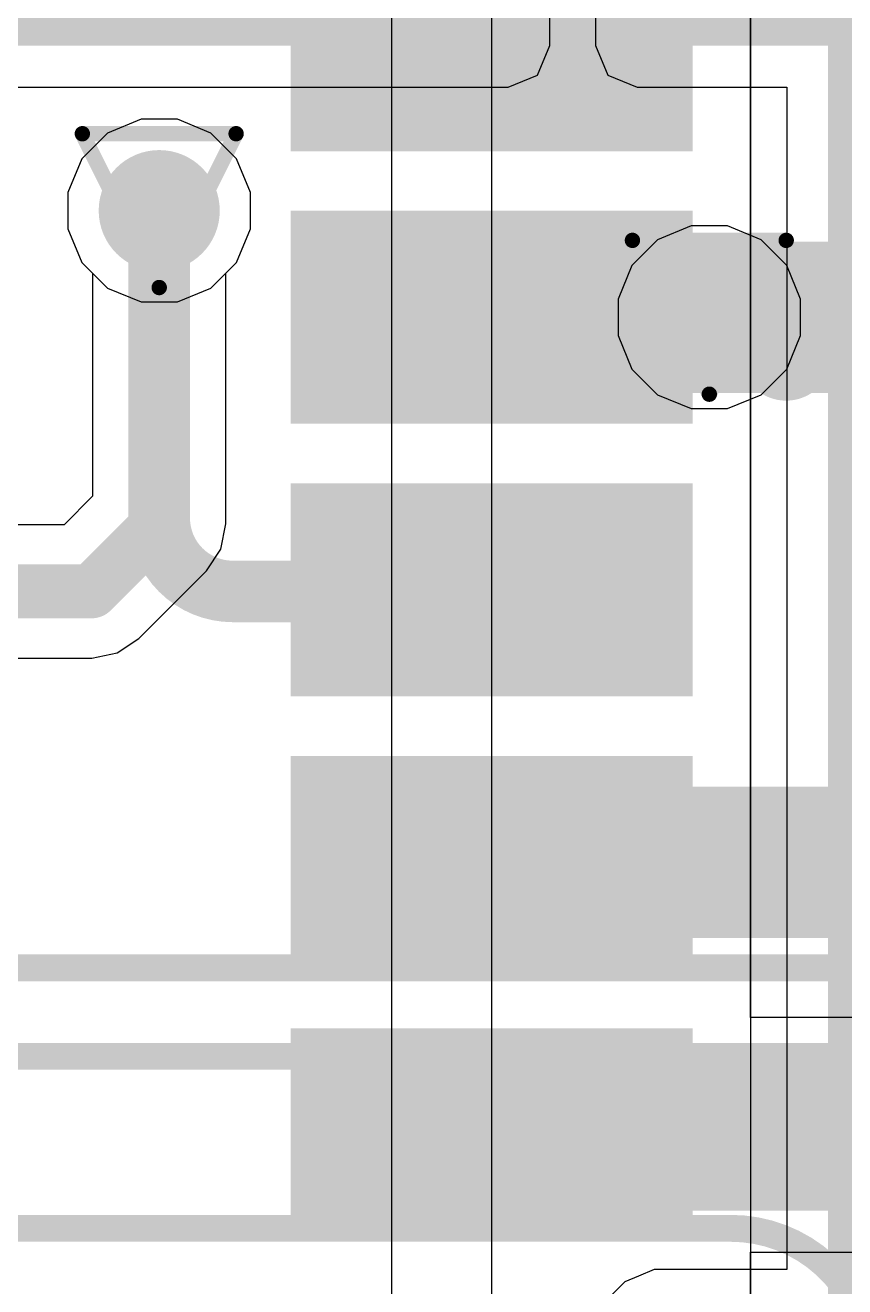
# Model space of a CAD drawing. Header units: inches. Extents: x -6 to 284, y -12 to 154.
# Drawn here: x 32.189 to 34.897, y 10.993 to 15.16 of the extents above; entities that cross this region are included whole.
import ezdxf

# ---------------------------------------------------------------- set-up
doc = ezdxf.new("R2010")
doc.units = ezdxf.units.IN
for name, color, linetype in [('Bottom Layer', 5, 'Continuous'), ('Drill Drawing', 1, 'Continuous'), ('GND-1', 16, 'Continuous'), ('GND-2', 90, 'Continuous'), ('GND-3', 216, 'Continuous'), ('GND-4', 54, 'Continuous'), ('PWR-1', 156, 'Continuous'), ('PWR-2', 130, 'Continuous'), ('Signal L1', 76, 'Continuous'), ('Signal L2', 6, 'Continuous'), ('Top Layer', 1, 'Continuous'), ('Top Paste', 8, 'Continuous'), ('Top Solder', 216, 'Continuous'), ('Via Holes', 16, 'Continuous')]:
    doc.layers.add(name, color=color, linetype=linetype)

# ---------------------------------------------------------------- blocks, each defined once
blk = doc.blocks.new('AP6275S__125')
at = {"layer": 'Top Layer'}
for points in [[(6.62250009, 2.05000098), (7.747499109999999, 2.05000098), (7.747499109999999, 1.55000198), (6.62250009, 1.55000198)], [(6.62250009, 1.15000024), (7.747499109999999, 1.15000024), (7.747499109999999, 0.65000124), (6.62250009, 0.65000124)], [(6.62250009, 0.25000204), (7.747499109999999, 0.25000204), (7.747499109999999, -0.24999696), (6.62250009, -0.24999696)], [(6.62250009, -0.6499986999999999), (7.747499109999999, -0.6499986999999999), (7.747499109999999, -1.1499977), (6.62250009, -1.1499977)], [(6.62250009, -1.54999944), (7.747499109999999, -1.54999944), (7.747499109999999, -2.04999844), (6.62250009, -2.04999844)]]:
    blk.add_hatch(color=1, dxfattribs=at).paths.add_polyline_path(points)
at = {"layer": 'Top Paste'}
for points in [[(6.62250009, 2.05000098), (7.747499109999999, 2.05000098), (7.747499109999999, 1.55000198), (6.62250009, 1.55000198)], [(6.62250009, 1.15000024), (7.747499109999999, 1.15000024), (7.747499109999999, 0.65000124), (6.62250009, 0.65000124)], [(6.62250009, 0.25000204), (7.747499109999999, 0.25000204), (7.747499109999999, -0.24999696), (6.62250009, -0.24999696)], [(6.62250009, -0.6499986999999999), (7.747499109999999, -0.6499986999999999), (7.747499109999999, -1.1499977), (6.62250009, -1.1499977)], [(6.62250009, -1.54999944), (7.747499109999999, -1.54999944), (7.747499109999999, -2.04999844), (6.62250009, -2.04999844)]]:
    blk.add_hatch(color=8, dxfattribs=at).paths.add_polyline_path(points)
at = {"layer": 'Top Solder'}
for points in [[(6.52090009, 2.15160098), (7.849099109999999, 2.15160098), (7.849099109999999, 1.44840198), (6.52090009, 1.44840198)], [(6.52090009, 1.25160024), (7.849099109999999, 1.25160024), (7.849099109999999, 0.54840124), (6.52090009, 0.54840124)], [(6.52090009, 0.35160204), (7.849099109999999, 0.35160204), (7.849099109999999, -0.35159696), (6.52090009, -0.35159696)], [(6.52090009, -0.5483986999999999), (7.849099109999999, -0.5483986999999999), (7.849099109999999, -1.2515977), (6.52090009, -1.2515977)], [(6.52090009, -1.44839944), (7.849099109999999, -1.44839944), (7.849099109999999, -2.15159844), (6.52090009, -2.15159844)]]:
    blk.add_hatch(color=216, dxfattribs=at).paths.add_polyline_path(points)

msp = doc.modelspace()

# ---------------------------------------------------------------- hatches: boundary and pattern name
at = {"layer": 'Bottom Layer'}
for points in [[(32.01334212, 15.09235742), (33.78493624, 15.09235742), (33.78493624, 17.01107342), (32.01334212, 17.01107342)], [(34.21094758, 15.09235742), (35.49283478, 15.09235742), (35.49283478, 16.5483667), (34.21094758, 16.5483667)]]:
    msp.add_hatch(color=5, dxfattribs=at).paths.add_polyline_path(points)
h = msp.add_hatch(color=5, dxfattribs=at)
edge = h.paths.add_edge_path()
edge.add_arc((32.63205564, 14.54727342), 0.1999996, 0, 360)
h = msp.add_hatch(color=5, dxfattribs=at)
edge = h.paths.add_edge_path()
edge.add_arc((34.4492961, 14.19507194), 0.1999996, 0, 360)
at = {"layer": 'GND-1'}
h = msp.add_hatch(color=16, dxfattribs=at)
edge = h.paths.add_edge_path()
edge.add_arc((32.63205564, 14.54727342), 0.1999996, 0, 360)
h = msp.add_hatch(color=16, dxfattribs=at)
edge = h.paths.add_edge_path()
edge.add_arc((34.4492961, 14.19507194), 0.1999996, 0, 360)
at = {"layer": 'GND-2'}
h = msp.add_hatch(color=90, dxfattribs=at)
edge = h.paths.add_edge_path()
edge.add_arc((32.63205564, 14.54727342), 0.1999996, 0, 360)
h = msp.add_hatch(color=90, dxfattribs=at)
edge = h.paths.add_edge_path()
edge.add_arc((34.4492961, 14.19507194), 0.1999996, 0, 360)
at = {"layer": 'GND-3'}
h = msp.add_hatch(color=216, dxfattribs=at)
edge = h.paths.add_edge_path()
edge.add_arc((32.63205564, 14.54727342), 0.1999996, 0, 360)
h = msp.add_hatch(color=216, dxfattribs=at)
edge = h.paths.add_edge_path()
edge.add_arc((34.4492961, 14.19507194), 0.1999996, 0, 360)
at = {"layer": 'GND-4'}
h = msp.add_hatch(color=54, dxfattribs=at)
edge = h.paths.add_edge_path()
edge.add_arc((32.63205564, 14.54727342), 0.1999996, 0, 360)
h = msp.add_hatch(color=54, dxfattribs=at)
edge = h.paths.add_edge_path()
edge.add_arc((34.4492961, 14.19507194), 0.1999996, 0, 360)
at = {"layer": 'PWR-1'}
h = msp.add_hatch(color=156, dxfattribs=at)
edge = h.paths.add_edge_path()
edge.add_arc((32.63205564, 14.54727342), 0.1999996, 0, 360)
h = msp.add_hatch(color=156, dxfattribs=at)
edge = h.paths.add_edge_path()
edge.add_arc((34.4492961, 14.19507194), 0.1999996, 0, 360)
at = {"layer": 'PWR-2'}
h = msp.add_hatch(color=130, dxfattribs=at)
edge = h.paths.add_edge_path()
edge.add_arc((32.63205564, 14.54727342), 0.1999996, 0, 360)
h = msp.add_hatch(color=130, dxfattribs=at)
edge = h.paths.add_edge_path()
edge.add_arc((34.4492961, 14.19507194), 0.1999996, 0, 360)
at = {"layer": 'Signal L1'}
h = msp.add_hatch(color=76, dxfattribs=at)
edge = h.paths.add_edge_path()
edge.add_arc((32.63205564, 14.54727342), 0.1999996, 0, 360)
h = msp.add_hatch(color=76, dxfattribs=at)
edge = h.paths.add_edge_path()
edge.add_arc((34.4492961, 14.19507194), 0.1999996, 0, 360)
at = {"layer": 'Signal L2'}
h = msp.add_hatch(color=6, dxfattribs=at)
edge = h.paths.add_edge_path()
edge.add_arc((32.63205564, 14.54727342), 0.1999996, 0, 360)
h = msp.add_hatch(color=6, dxfattribs=at)
edge = h.paths.add_edge_path()
edge.add_arc((34.4492961, 14.19507194), 0.1999996, 0, 360)
at = {"layer": 'Top Layer'}
h = msp.add_hatch(color=1, dxfattribs=at)
edge = h.paths.add_edge_path()
edge.add_arc((32.63205564, 14.54727342), 0.1999996, 0, 360)
for points in [[(33.16793722, 13.94507244), (34.85545733999999, 13.94507244), (34.85545733999999, 14.44507144), (33.16793722, 14.44507144)], [(33.16793722, 12.14486776), (34.86013094, 12.14486776), (34.86013094, 12.64486676), (33.16793722, 12.64486676)], [(33.16793722, 11.24507276), (36.06372518, 11.24507276), (36.06372518, 11.74507176), (33.16793722, 11.74507176)]]:
    msp.add_hatch(color=1, dxfattribs=at).paths.add_polyline_path(points)
h = msp.add_hatch(color=1, dxfattribs=at)
edge = h.paths.add_edge_path()
edge.add_arc((34.4492961, 14.19507194), 0.1999996, 0, 360)
at = {"layer": 'Via Holes'}
h = msp.add_hatch(color=7, dxfattribs=at)
edge = h.paths.add_edge_path()
edge.add_arc((32.63205564, 14.54727342), 0.0999998, 0, 360)
h = msp.add_hatch(color=7, dxfattribs=at)
edge = h.paths.add_edge_path()
edge.add_arc((34.4492961, 14.19507194), 0.0999998, 0, 360)

# ---------------------------------------------------------------- linework, layer by layer
at = {"layer": 'Bottom Layer'}
for p, q in [((33.92240358, 15.09235742), (33.92240358, 17.01107342)), ((34.07348278, 16.5483667), (34.07348278, 15.09235742)), ((33.88214204, 14.99515416), (33.92240358, 15.09235742)), ((34.07348278, 15.09235742), (34.11374432, 14.99515416)), ((33.78493878, 14.95489262), (33.88214204, 14.99515416)), ((34.11374432, 14.99515416), (34.21094758, 14.95489262)), ((32.01334212, 14.95489262), (33.78493878, 14.95489262)), ((34.21094758, 14.95489262), (34.70546526, 14.95489262)), ((34.70546526, 14.95489262), (34.70546526, 11.05007696)), ((32.57206338, 14.84887302), (32.4612127, 14.80295744)), ((32.6920479, 14.84887302), (32.57206338, 14.84887302)), ((32.80289858, 14.80295744), (32.6920479, 14.84887302)), ((32.4612127, 14.80295744), (32.37637162, 14.71811636)), ((32.88773966, 14.71811636), (32.80289858, 14.80295744)), ((32.37637162, 14.71811636), (32.33045604, 14.60726568)), ((32.93365524, 14.60726568), (32.88773966, 14.71811636)), ((32.33045604, 14.60726568), (32.33045604, 14.48728116)), ((32.93365524, 14.48728116), (32.93365524, 14.60726568)), ((32.33045604, 14.48728116), (32.37637162, 14.37643048)), ((32.88773966, 14.37643048), (32.93365524, 14.48728116)), ((32.37637162, 14.37643048), (32.41192654, 14.34087556)), ((32.85218474, 14.34087556), (32.88773966, 14.37643048)), ((32.41192654, 14.34087556), (32.41192654, 13.60419428)), ((32.85218474, 13.5130159), (32.85218474, 14.34087556)), ((32.41192654, 13.60419428), (32.31769254, 13.50996028)), ((32.31769254, 13.50996028), (31.02553612, 13.50996028)), ((32.83542835999999, 13.42877426), (32.85218474, 13.5130159)), ((32.78770938, 13.35736216), (32.83542835999999, 13.42877426)), ((32.56452466, 13.13417744), (32.78770938, 13.35736216)), ((32.49311002, 13.08645846), (32.56452466, 13.13417744)), ((32.40887092, 13.06970208), (32.49311002, 13.08645846)), ((31.02553612, 13.06970208), (32.40887092, 13.06970208)), ((34.26750576, 11.0500795), (34.21545099999999, 11.0285149)), ((34.26751084, 11.05007696), (34.26750576, 11.0500795)), ((34.70546526, 11.05007696), (34.26751084, 11.05007696)), ((34.17030504, 11.00981034), (34.04505255999999, 10.8845477)), ((34.17030758, 11.00981542), (34.17030504, 11.00981034)), ((34.21545099999999, 11.0285149), (34.17030758, 11.00981542))]:
    msp.add_line(p, q, dxfattribs=at)
for points in [[(35.15867238, 10.5417874, 0.635, 0.635, 0), (35.15867238, 15.35032236, 0.635, 0.635, 0)], [(32.63205564, 13.5130159, 0.1778, 0.1778, 0), (32.63205564, 14.54727342, 0.1778, 0.1778, 0)], [(32.40887092, 13.28983118, 0.1778, 0.1778, 0), (32.63205564, 13.5130159, 0.1778, 0.1778, 0)], [(30.45403612, 13.28983118, 0.1778, 0.1778, 0), (32.40887092, 13.28983118, 0.1778, 0.1778, 0)], [(34.44690088, 12.39267778, 0.254, 0.254, 0), (34.4492961, 12.395073, 0.254, 0.254, 0)]]:
    msp.add_lwpolyline(points, format="xyseb", dxfattribs=at)
for points in [[(34.99992238, 15.35032236, 0.3175, 0.3175, 1), (35.31742238, 15.35032236, 0.3175, 0.3175, 1)], [(32.58760564, 14.54727342, 0.08889999999999999, 0.08889999999999999, 1), (32.67650564, 14.54727342, 0.08889999999999999, 0.08889999999999999, 1)], [(32.58760564, 13.5130159, 0.08889999999999999, 0.08889999999999999, 1), (32.67650564, 13.5130159, 0.08889999999999999, 0.08889999999999999, 1)], [(32.58760564, 13.5130159, 0.08889999999999999, 0.08889999999999999, 1), (32.67650564, 13.5130159, 0.08889999999999999, 0.08889999999999999, 1)], [(32.36442092, 13.28983118, 0.08889999999999999, 0.08889999999999999, 1), (32.45332092, 13.28983118, 0.08889999999999999, 0.08889999999999999, 1)], [(32.36442092, 13.28983118, 0.08889999999999999, 0.08889999999999999, 1), (32.45332092, 13.28983118, 0.08889999999999999, 0.08889999999999999, 1)], [(34.38340088, 12.39267778, 0.127, 0.127, 1), (34.51040088, 12.39267778, 0.127, 0.127, 1)], [(34.38579609999999, 12.395073, 0.127, 0.127, 1), (34.5127961, 12.395073, 0.127, 0.127, 1)]]:
    msp.add_lwpolyline(points, format="xyseb", close=True, dxfattribs=at)
at = {"layer": 'Drill Drawing'}
for points in [[(32.37805564, 14.80127342, 0.0508, 0.0508, 0), (32.88605564, 14.80127342, 0.0508, 0.0508, 0)], [(32.37805564, 14.80127342, 0.0508, 0.0508, 0), (32.63205564, 14.29327342, 0.0508, 0.0508, 0)], [(32.63205564, 14.29327342, 0.0508, 0.0508, 0), (32.88605564, 14.80127342, 0.0508, 0.0508, 0)], [(34.1952961, 14.44907194, 0.0508, 0.0508, 0), (34.7032961, 14.44907194, 0.0508, 0.0508, 0)], [(34.1952961, 14.44907194, 0.0508, 0.0508, 0), (34.4492961, 13.94107194, 0.0508, 0.0508, 0)], [(34.4492961, 13.94107194, 0.0508, 0.0508, 0), (34.7032961, 14.44907194, 0.0508, 0.0508, 0)]]:
    msp.add_lwpolyline(points, format="xyseb", dxfattribs=at)
for points in [[(32.36535564, 14.80127342, 0.0254, 0.0254, 1), (32.39075564, 14.80127342, 0.0254, 0.0254, 1)], [(32.36535564, 14.80127342, 0.0254, 0.0254, 1), (32.39075564, 14.80127342, 0.0254, 0.0254, 1)], [(32.87335564, 14.80127342, 0.0254, 0.0254, 1), (32.89875564, 14.80127342, 0.0254, 0.0254, 1)], [(32.87335564, 14.80127342, 0.0254, 0.0254, 1), (32.89875564, 14.80127342, 0.0254, 0.0254, 1)], [(34.1825961, 14.44907194, 0.0254, 0.0254, 1), (34.2079961, 14.44907194, 0.0254, 0.0254, 1)], [(34.1825961, 14.44907194, 0.0254, 0.0254, 1), (34.2079961, 14.44907194, 0.0254, 0.0254, 1)], [(34.69059609999999, 14.44907194, 0.0254, 0.0254, 1), (34.7159961, 14.44907194, 0.0254, 0.0254, 1)], [(34.69059609999999, 14.44907194, 0.0254, 0.0254, 1), (34.7159961, 14.44907194, 0.0254, 0.0254, 1)], [(32.61935563999999, 14.29327342, 0.0254, 0.0254, 1), (32.64475564, 14.29327342, 0.0254, 0.0254, 1)], [(32.61935563999999, 14.29327342, 0.0254, 0.0254, 1), (32.64475564, 14.29327342, 0.0254, 0.0254, 1)], [(34.4365961, 13.94107194, 0.0254, 0.0254, 1), (34.4619961, 13.94107194, 0.0254, 0.0254, 1)], [(34.4365961, 13.94107194, 0.0254, 0.0254, 1), (34.4619961, 13.94107194, 0.0254, 0.0254, 1)]]:
    msp.add_lwpolyline(points, format="xyseb", close=True, dxfattribs=at)
at = {"layer": 'GND-1'}
for p, q in [((32.57206338, 14.84887302), (32.4612127, 14.80295744)), ((32.6920479, 14.84887302), (32.57206338, 14.84887302)), ((32.80289858, 14.80295744), (32.6920479, 14.84887302)), ((32.4612127, 14.80295744), (32.37637162, 14.71811636)), ((32.88773966, 14.71811636), (32.80289858, 14.80295744)), ((32.37637162, 14.71811636), (32.33045604, 14.60726568)), ((32.93365524, 14.60726568), (32.88773966, 14.71811636)), ((32.33045604, 14.60726568), (32.33045604, 14.48728116)), ((32.93365524, 14.48728116), (32.93365524, 14.60726568)), ((32.33045604, 14.48728116), (32.37637162, 14.37643048)), ((32.88773966, 14.37643048), (32.93365524, 14.48728116)), ((32.37637162, 14.37643048), (32.4612127, 14.2915894)), ((32.80289858, 14.2915894), (32.88773966, 14.37643048)), ((32.4612127, 14.2915894), (32.57206338, 14.24567382)), ((32.6920479, 14.24567382), (32.80289858, 14.2915894)), ((32.57206338, 14.24567382), (32.6920479, 14.24567382))]:
    msp.add_line(p, q, dxfattribs=at)
at = {"layer": 'GND-2'}
for p, q in [((32.57206338, 14.84887302), (32.4612127, 14.80295744)), ((32.6920479, 14.84887302), (32.57206338, 14.84887302)), ((32.80289858, 14.80295744), (32.6920479, 14.84887302)), ((32.4612127, 14.80295744), (32.37637162, 14.71811636)), ((32.88773966, 14.71811636), (32.80289858, 14.80295744)), ((32.37637162, 14.71811636), (32.33045604, 14.60726568)), ((32.93365524, 14.60726568), (32.88773966, 14.71811636)), ((32.33045604, 14.60726568), (32.33045604, 14.48728116)), ((32.93365524, 14.48728116), (32.93365524, 14.60726568)), ((32.33045604, 14.48728116), (32.37637162, 14.37643048)), ((32.88773966, 14.37643048), (32.93365524, 14.48728116)), ((32.37637162, 14.37643048), (32.4612127, 14.2915894)), ((32.80289858, 14.2915894), (32.88773966, 14.37643048)), ((32.4612127, 14.2915894), (32.57206338, 14.24567382)), ((32.6920479, 14.24567382), (32.80289858, 14.2915894)), ((32.57206338, 14.24567382), (32.6920479, 14.24567382))]:
    msp.add_line(p, q, dxfattribs=at)
at = {"layer": 'GND-3'}
for p, q in [((32.57206338, 14.84887302), (32.4612127, 14.80295744)), ((32.6920479, 14.84887302), (32.57206338, 14.84887302)), ((32.80289858, 14.80295744), (32.6920479, 14.84887302)), ((32.4612127, 14.80295744), (32.37637162, 14.71811636)), ((32.88773966, 14.71811636), (32.80289858, 14.80295744)), ((32.37637162, 14.71811636), (32.33045604, 14.60726568)), ((32.93365524, 14.60726568), (32.88773966, 14.71811636)), ((32.33045604, 14.60726568), (32.33045604, 14.48728116)), ((32.93365524, 14.48728116), (32.93365524, 14.60726568)), ((32.33045604, 14.48728116), (32.37637162, 14.37643048)), ((32.88773966, 14.37643048), (32.93365524, 14.48728116)), ((32.37637162, 14.37643048), (32.4612127, 14.2915894)), ((32.80289858, 14.2915894), (32.88773966, 14.37643048)), ((32.4612127, 14.2915894), (32.57206338, 14.24567382)), ((32.6920479, 14.24567382), (32.80289858, 14.2915894)), ((32.57206338, 14.24567382), (32.6920479, 14.24567382))]:
    msp.add_line(p, q, dxfattribs=at)
at = {"layer": 'GND-4'}
for p, q in [((32.57206338, 14.84887302), (32.4612127, 14.80295744)), ((32.6920479, 14.84887302), (32.57206338, 14.84887302)), ((32.80289858, 14.80295744), (32.6920479, 14.84887302)), ((32.4612127, 14.80295744), (32.37637162, 14.71811636)), ((32.88773966, 14.71811636), (32.80289858, 14.80295744)), ((32.37637162, 14.71811636), (32.33045604, 14.60726568)), ((32.93365524, 14.60726568), (32.88773966, 14.71811636)), ((32.33045604, 14.60726568), (32.33045604, 14.48728116)), ((32.93365524, 14.48728116), (32.93365524, 14.60726568)), ((32.33045604, 14.48728116), (32.37637162, 14.37643048)), ((32.88773966, 14.37643048), (32.93365524, 14.48728116)), ((32.37637162, 14.37643048), (32.4612127, 14.2915894)), ((32.80289858, 14.2915894), (32.88773966, 14.37643048)), ((32.4612127, 14.2915894), (32.57206338, 14.24567382)), ((32.6920479, 14.24567382), (32.80289858, 14.2915894)), ((32.57206338, 14.24567382), (32.6920479, 14.24567382))]:
    msp.add_line(p, q, dxfattribs=at)
at = {"layer": 'PWR-1'}
for p, q in [((33.39912294, 19.24601942), (33.39912294, 7.67852414)), ((33.73043546, 7.55842532), (33.73043546, 15.29101336)), ((32.57206338, 14.84887302), (32.4612127, 14.80295744)), ((32.6920479, 14.84887302), (32.57206338, 14.84887302)), ((32.80289858, 14.80295744), (32.6920479, 14.84887302)), ((32.4612127, 14.80295744), (32.37637162, 14.71811636)), ((32.88773966, 14.71811636), (32.80289858, 14.80295744)), ((32.37637162, 14.71811636), (32.33045604, 14.60726568)), ((32.93365524, 14.60726568), (32.88773966, 14.71811636)), ((32.33045604, 14.60726568), (32.33045604, 14.48728116)), ((32.93365524, 14.48728116), (32.93365524, 14.60726568)), ((32.33045604, 14.48728116), (32.37637162, 14.37643048)), ((32.88773966, 14.37643048), (32.93365524, 14.48728116)), ((34.38930384, 14.49667154), (34.27845316, 14.45075596)), ((34.50928836, 14.49667154), (34.38930384, 14.49667154)), ((34.62013904, 14.45075596), (34.50928836, 14.49667154)), ((34.27845316, 14.45075596), (34.19361208, 14.36591488)), ((34.70498011999999, 14.36591488), (34.62013904, 14.45075596)), ((32.37637162, 14.37643048), (32.4612127, 14.2915894)), ((32.80289858, 14.2915894), (32.88773966, 14.37643048)), ((34.19361208, 14.36591488), (34.1476965, 14.2550642)), ((34.7508957, 14.2550642), (34.70498011999999, 14.36591488)), ((32.4612127, 14.2915894), (32.57206338, 14.24567382)), ((32.6920479, 14.24567382), (32.80289858, 14.2915894)), ((34.1476965, 14.2550642), (34.1476965, 14.13507968)), ((34.7508957, 14.13507968), (34.7508957, 14.2550642)), ((32.57206338, 14.24567382), (32.6920479, 14.24567382)), ((34.1476965, 14.13507968), (34.19361208, 14.024229)), ((34.70498011999999, 14.024229), (34.7508957, 14.13507968)), ((34.19361208, 14.024229), (34.27845316, 13.93938792)), ((34.62013904, 13.93938792), (34.70498011999999, 14.024229)), ((34.27845316, 13.93938792), (34.38930384, 13.89347234)), ((34.50928836, 13.89347234), (34.62013904, 13.93938792)), ((34.38930384, 13.89347234), (34.50928836, 13.89347234))]:
    msp.add_line(p, q, dxfattribs=at)
at = {"layer": 'PWR-2'}
for p, q in [((32.57206338, 14.84887302), (32.4612127, 14.80295744)), ((32.6920479, 14.84887302), (32.57206338, 14.84887302)), ((32.80289858, 14.80295744), (32.6920479, 14.84887302)), ((32.4612127, 14.80295744), (32.37637162, 14.71811636)), ((32.88773966, 14.71811636), (32.80289858, 14.80295744)), ((32.37637162, 14.71811636), (32.33045604, 14.60726568)), ((32.93365524, 14.60726568), (32.88773966, 14.71811636)), ((32.33045604, 14.60726568), (32.33045604, 14.48728116)), ((32.93365524, 14.48728116), (32.93365524, 14.60726568)), ((32.33045604, 14.48728116), (32.37637162, 14.37643048)), ((32.88773966, 14.37643048), (32.93365524, 14.48728116)), ((34.38930384, 14.49667154), (34.27845316, 14.45075596)), ((34.50928836, 14.49667154), (34.38930384, 14.49667154)), ((34.62013904, 14.45075596), (34.50928836, 14.49667154)), ((34.27845316, 14.45075596), (34.19361208, 14.36591488)), ((34.70498011999999, 14.36591488), (34.62013904, 14.45075596)), ((32.37637162, 14.37643048), (32.4612127, 14.2915894)), ((32.80289858, 14.2915894), (32.88773966, 14.37643048)), ((34.19361208, 14.36591488), (34.1476965, 14.2550642)), ((34.7508957, 14.2550642), (34.70498011999999, 14.36591488)), ((32.4612127, 14.2915894), (32.57206338, 14.24567382)), ((32.6920479, 14.24567382), (32.80289858, 14.2915894)), ((34.1476965, 14.2550642), (34.1476965, 14.13507968)), ((34.7508957, 14.13507968), (34.7508957, 14.2550642)), ((32.57206338, 14.24567382), (32.6920479, 14.24567382)), ((34.1476965, 14.13507968), (34.19361208, 14.024229)), ((34.70498011999999, 14.024229), (34.7508957, 14.13507968)), ((34.19361208, 14.024229), (34.27845316, 13.93938792)), ((34.62013904, 13.93938792), (34.70498011999999, 14.024229)), ((34.27845316, 13.93938792), (34.38930384, 13.89347234)), ((34.50928836, 13.89347234), (34.62013904, 13.93938792)), ((34.38930384, 13.89347234), (34.50928836, 13.89347234))]:
    msp.add_line(p, q, dxfattribs=at)
at = {"layer": 'Signal L1'}
for points in [[(31.79366006, 12.04634878, 0.08889999999999999, 0.08889999999999999, 0), (40.81996153999999, 12.04634878, 0.08889999999999999, 0.08889999999999999, 0)], [(31.6726697, 11.75424878, 0.08889999999999999, 0.08889999999999999, 0), (37.87366822, 11.75424878, 0.08889999999999999, 0.08889999999999999, 0)], [(31.814135, 11.18629716, 0.08889999999999999, 0.08889999999999999, 0), (34.51912324, 11.18629716, 0.08889999999999999, 0.08889999999999999, 0)], [(34.51912324, 11.18629716, 0.08889999999999999, 0.08889999999999999, 0), (34.51912831999999, 11.18630224, 0.08889999999999999, 0.08889999999999999, 0)], [(34.51912831999999, 11.18630224, 0.08889999999999999, 0.08889999999999999, -0.414735248723981), (34.98350382, 10.72275224, 0.08889999999999999, 0.08889999999999999, 0)]]:
    msp.add_lwpolyline(points, format="xyseb", dxfattribs=at)
for points in [[(34.49689824, 11.18629716, 0.04445, 0.04445, 1), (34.54134824, 11.18629716, 0.04445, 0.04445, 1)], [(34.49689824, 11.18629716, 0.04445, 0.04445, 1), (34.54134824, 11.18629716, 0.04445, 0.04445, 1)], [(34.49690331999999, 11.18630224, 0.04445, 0.04445, 1), (34.54135332, 11.18630224, 0.04445, 0.04445, 1)], [(34.49690331999999, 11.18630224, 0.04445, 0.04445, 1), (34.54135332, 11.18630224, 0.04445, 0.04445, 1)]]:
    msp.add_lwpolyline(points, format="xyseb", close=True, dxfattribs=at)
at = {"layer": 'Top Layer'}
for p, q in [((34.58509974, 20.35987292), (34.58509974, 8.22510928)), ((34.58509974, 11.88253656), (34.58509974, 18.75223326)), ((34.93672463999999, 11.88253656), (34.58509974, 11.88253656)), ((34.58509974, 10.95763874), (34.58509974, 11.10760796)), ((34.58509974, 11.10760796), (34.93672463999999, 11.10760796))]:
    msp.add_line(p, q, dxfattribs=at)
for points in [[(32.63205564, 13.5320151, 0.2032, 0.2032, 0), (32.63205564, 14.54727342, 0.2032, 0.2032, 0)], [(33.730438, 14.19507194, 0.3048, 0.3048, 0), (34.4492961, 14.19507194, 0.3048, 0.3048, 0)], [(34.4492961, 14.19507194, 0.3048, 0.3048, 0), (34.5800426, 14.19507194, 0.3048, 0.3048, 0)], [(34.5800426, 14.19507194, 0.3048, 0.3048, 0), (34.7030421, 14.07207244, 0.3048, 0.3048, 0)], [(32.8743818, 13.28968894, 0.2032, 0.2032, -0.4142135623730951), (32.63205564, 13.5320151, 0.2032, 0.2032, 0)], [(32.8743818, 13.28968894, 0.2032, 0.2032, 0), (33.7250532, 13.28968894, 0.2032, 0.2032, 0)], [(33.730438, 12.395073, 0.3048, 0.3048, 0), (34.16593878, 12.39387666, 0.3048, 0.3048, 0)]]:
    msp.add_lwpolyline(points, format="xyseb", dxfattribs=at)
for points in [[(32.58125563999999, 14.54727342, 0.1016, 0.1016, 1), (32.68285564, 14.54727342, 0.1016, 0.1016, 1)], [(33.654238, 14.19507194, 0.1524, 0.1524, 1), (33.806638, 14.19507194, 0.1524, 0.1524, 1)], [(34.3730961, 14.19507194, 0.1524, 0.1524, 1), (34.5254961, 14.19507194, 0.1524, 0.1524, 1)], [(34.3730961, 14.19507194, 0.1524, 0.1524, 1), (34.5254961, 14.19507194, 0.1524, 0.1524, 1)], [(34.5038426, 14.19507194, 0.1524, 0.1524, 1), (34.6562426, 14.19507194, 0.1524, 0.1524, 1)], [(34.5038426, 14.19507194, 0.1524, 0.1524, 1), (34.6562426, 14.19507194, 0.1524, 0.1524, 1)], [(34.6268421, 14.07207244, 0.1524, 0.1524, 1), (34.7792421, 14.07207244, 0.1524, 0.1524, 1)], [(32.58125563999999, 13.5320151, 0.1016, 0.1016, 1), (32.68285564, 13.5320151, 0.1016, 0.1016, 1)], [(32.58125563999999, 13.5320151, 0.1016, 0.1016, 1), (32.68285564, 13.5320151, 0.1016, 0.1016, 1)], [(32.8235818, 13.28968894, 0.1016, 0.1016, 1), (32.9251818, 13.28968894, 0.1016, 0.1016, 1)], [(32.8235818, 13.28968894, 0.1016, 0.1016, 1), (32.9251818, 13.28968894, 0.1016, 0.1016, 1)], [(33.6742532, 13.28968894, 0.1016, 0.1016, 1), (33.7758532, 13.28968894, 0.1016, 0.1016, 1)], [(33.654238, 12.395073, 0.1524, 0.1524, 1), (33.806638, 12.395073, 0.1524, 0.1524, 1)], [(34.08973878, 12.39387666, 0.1524, 0.1524, 1), (34.24213878, 12.39387666, 0.1524, 0.1524, 1)]]:
    msp.add_lwpolyline(points, format="xyseb", close=True, dxfattribs=at)

# ---------------------------------------------------------------- block references
msp.add_blockref('AP6275S__125', (26.5454384, 13.2950712))

doc.saveas('drawing.dxf')
